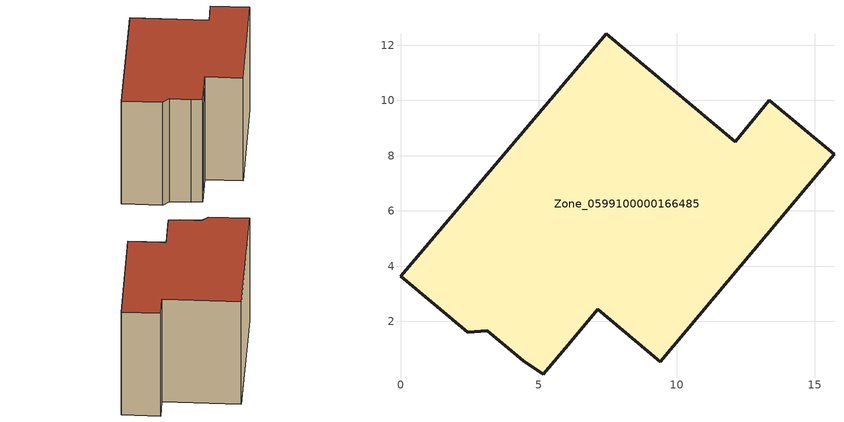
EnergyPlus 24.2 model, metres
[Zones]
Zone_0599100000166485
 floor ground (C_G): 3.15,1.66 2.44,1.6 0,3.64 7.46,12.42 12.13,8.5 13.36,10.02 15.7,8.05 9.42,0.54 7.15,2.43 6.17,1.25 5.16,0.08 4.44,0.57 z0
 wall outside (C_F): 2.44,1.6 3.15,1.66 4.44,0.57 5.16,0.08 6.17,1.25 7.15,2.43 9.42,0.54 15.7,8.05 13.36,10.02 12.13,8.5 7.46,12.42 0,3.64 2.44,1.6 z0:9.49
 roof outside (C_R): 5.16,0.08 6.17,1.25 7.15,2.43 9.42,0.54 15.7,8.05 13.36,10.02 12.13,8.5 7.46,12.42 0,3.64 2.44,1.6 3.15,1.66 4.44,0.57 z9.49
[BUILDING]
Pand.0599100000166485: North Axis=0; Terrain=City; Loads Convergence Tolerance Value=0.04; Temperature Convergence Tolerance Value=0.4; Solar Distribution=FullExterior; Maximum Number of Warmup Days=25; Minimum Number of Warmup Days=1
[Site:Location]
Rotterdam.The.Hague.AP_ZH_NLD Design_Conditions: Latitude=51.96; Longitude=4.45; Time Zone=1; Elevation=-4.5
[SITE:GROUNDTEMPERATURE:BUILDINGSURFACE]
18, 18, 18, 18, 18, 18, 18, 18, 18, 18, 18, 18
[MATERIAL] Thermal Absorptance=0.9; Solar Absorptance=0.7; Visible Absorptance=0.7
Name | Roughness | Thickness | Conductivity | Density | Specific Heat
G.TC.1946 | MediumSmooth | 0.15 | 1 | 540 | 1210
F.TC.1946 | Rough | 0.3 | 0.857143 | 1920 | 840
R.TC.1946 | MediumRough | 0.2 | 0.909091 | 1500 | 1000
[CONSTRUCTION]
C_G: G.TC.1946
C_F: F.TC.1946
C_R: R.TC.1946
[ZONE]
Zone_0599100000166485: Type=1; Multiplier=1; Ceiling Height=Autocalculate; Volume=Autocalculate; Floor Area=autocalculate; Part of Total Floor Area=Yes
[ZONEINFILTRATION:DESIGNFLOWRATE]
Infil_Zone_0599100000166485: Zone or ZoneList or Space or SpaceList=Zone_0599100000166485; Schedule=AlwaysOn; Design Flow Rate Calculation Method=Flow/Area; Flow Rate per Floor Area=0.003; Constant Term Coefficient=1; Temperature Term Coefficient=0; Velocity Term Coefficient=0; Velocity Squared Term Coefficient=0
[HVACTEMPLATE:ZONE:IDEALLOADSAIRSYSTEM]
Zone_0599100000166485: Maximum Heating Supply Air Temperature=50; Minimum Cooling Supply Air Temperature=13; Maximum Heating Supply Air Humidity Ratio=0.0156; Minimum Cooling Supply Air Humidity Ratio=0.0077; Heating Limit=NoLimit; Cooling Limit=NoLimit; Dehumidification Control Type=ConstantSensibleHeatRatio; Cooling Sensible Heat Ratio=0.7; Dehumidification Setpoint=60; Humidification Control Type=None; Humidification Setpoint=30; Outdoor Air Method=None; Outdoor Air Flow Rate per Person=0.00944; Outdoor Air Flow Rate per Zone Floor Area=0; Outdoor Air Flow Rate per Zone=0; Demand Controlled Ventilation Type=None; Outdoor Air Economizer Type=NoEconomizer; Heat Recovery Type=None; Sensible Heat Recovery Effectiveness=0.7; Latent Heat Recovery Effectiveness=0.65
[ZONECONTROL:THERMOSTAT]
ThermostatControl_Zone_0599100000166485: Zone or ZoneList=Zone_0599100000166485; Control Type Schedule=DualSetpointControlType; Control 1=Thermostat_Zone_0599100000166485; Temperature Difference Between Cutout And Setpoint=0
[THERMOSTATSETPOINT:DUALSETPOINT]
Thermostat_Zone_0599100000166485: Heating Setpoint Temperature Schedule=HeatingSetpoint_Zone_0599100000166485; Cooling Setpoint Temperature Schedule=CoolingSetpoint_Zone_0599100000166485
[SCHEDULE:COMPACT]
HeatingSetpoint_Zone_0599100000166485: Through: 12/31, For: AllDays, Until: 24:00, 21
CoolingSetpoint_Zone_0599100000166485: Through: 12/31, For: AllDays, Until: 24:00, 24
DualSetpointControlType: Through: 12/31, For: AllDays, Until: 24:00, 4
AlwaysOn: Through: 12/31, For: AllDays, Until: 24:00, 1
